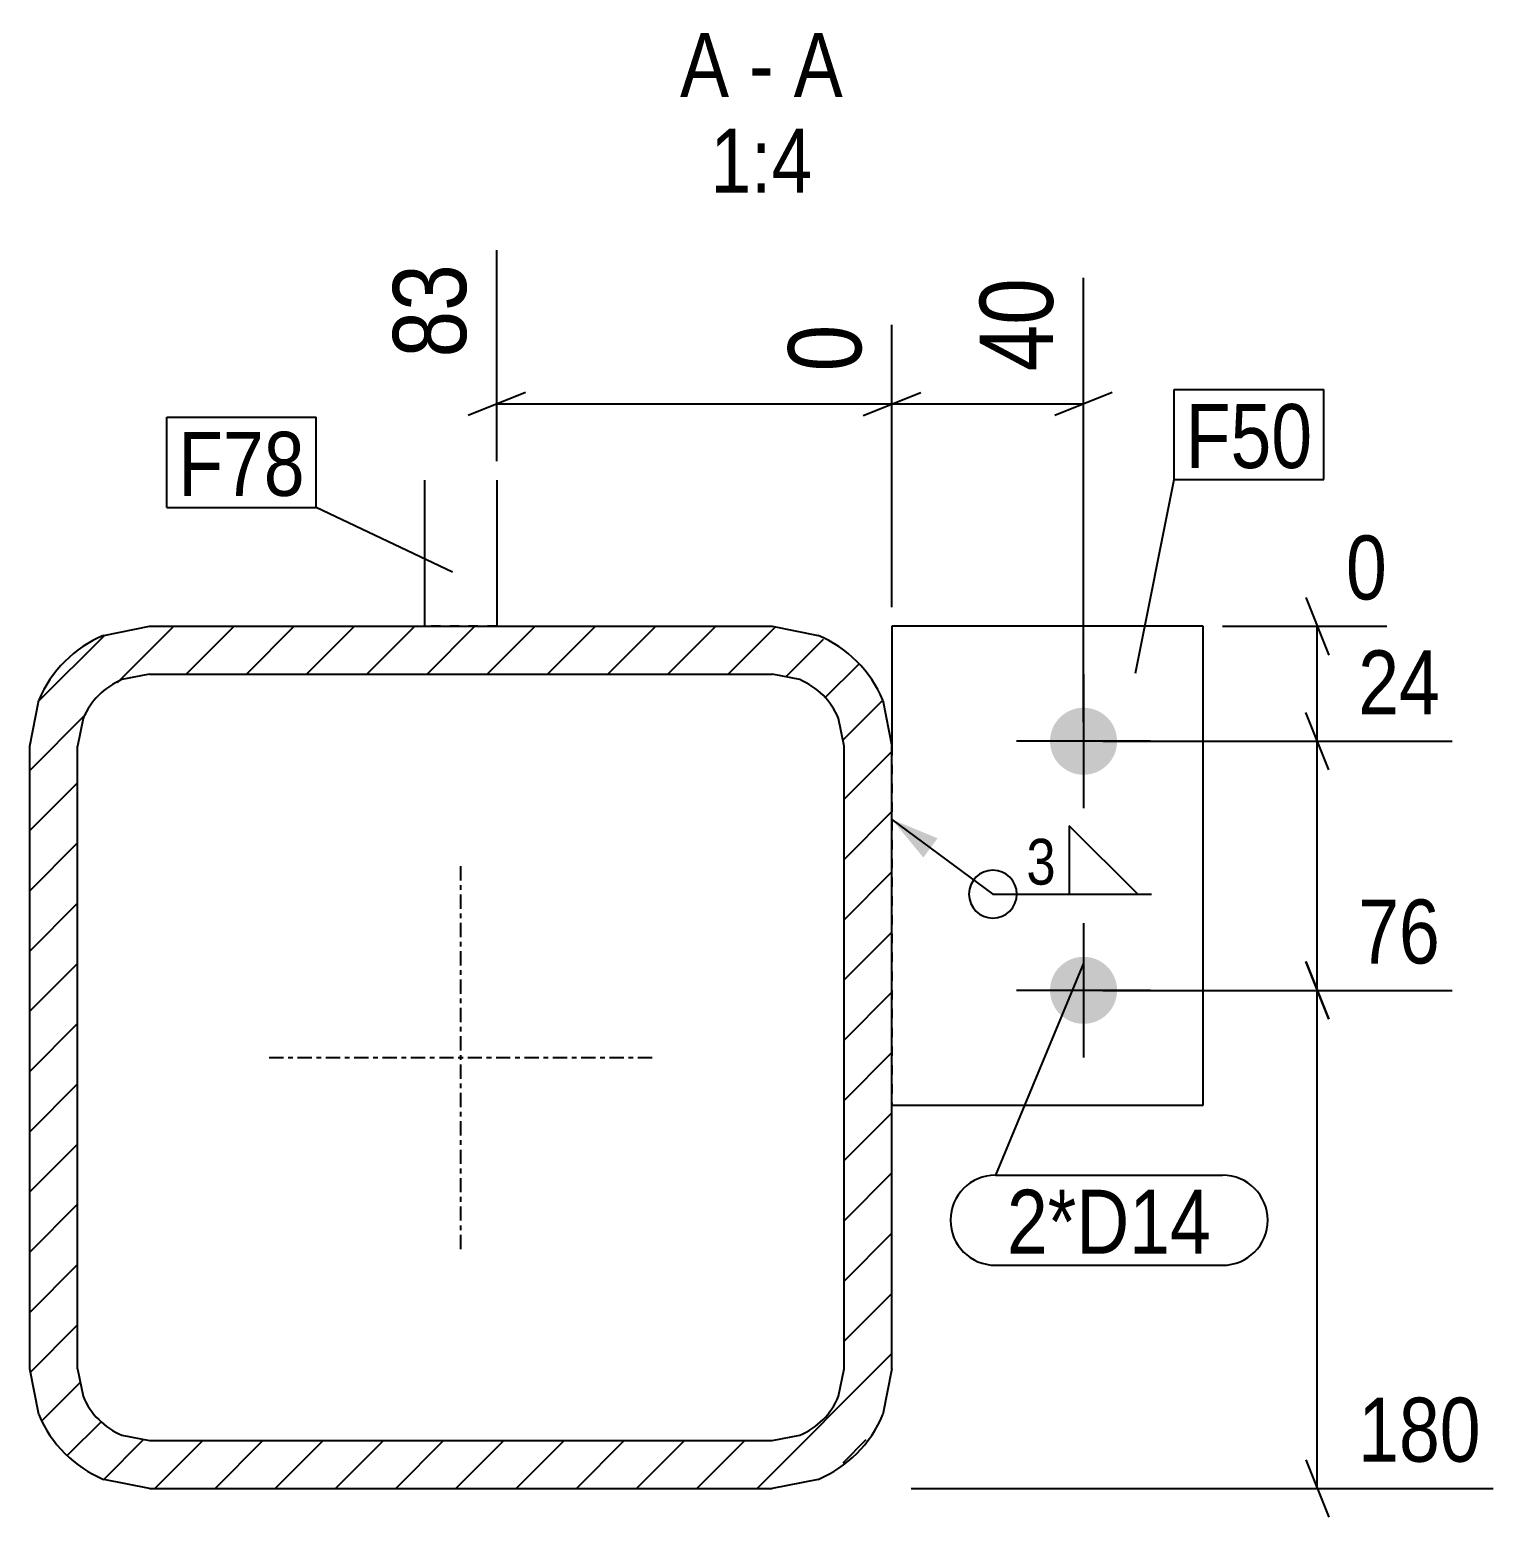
# Model space of a CAD drawing. Header units: millimetres. Extents: x 14 to 46123, y 9 to 937.
# Drawn here: x 32812 to 33117.8, y 9.6 to 320.1 of the extents above; entities that cross this region are included whole.
import ezdxf

# ---------------------------------------------------------------- set-up
doc = ezdxf.new("R2010")
doc.units = ezdxf.units.MM
doc.linetypes.add('DXK_LINE_DOT2', pattern=[3.9198, 1.9599, -1.9599])
doc.linetypes.add('DXK_LINE_DOT3', pattern=[5.9187, 2.979, -0.9799, 0.9799, -0.9799])
for name, color, linetype in [('MÅLSÆTNING', 7, 'Continuous'), ('STÅL', 7, 'Continuous'), ('TEKST', 7, 'Continuous')]:
    doc.layers.add(name, color=color, linetype=linetype)
doc.styles.add('Arial Narrow', font='ARIALN.TTF', dxfattribs={"height": 0.2})

msp = doc.modelspace()

# ---------------------------------------------------------------- hatches: boundary and pattern name
at = {"layer": 'STÅL', "linetype": 'Continuous'}
h = msp.add_hatch(dxfattribs=at)
h.set_pattern_fill('', scale=2.8, style=0, pattern_type=0)
h.set_pattern_definition([(45, (32990.131, 180.167), (-6.28618, 6.28618), [])])
h.paths.add_polyline_path([(32992.03, 170.6), (32990.13, 180.17), (32984.71, 188.28), (32976.6, 193.7), (32967.03, 195.6), (32837.03, 195.6), (32827.47, 193.7), (32819.36, 188.28), (32813.94, 180.17), (32812.03, 170.6), (32812.03, 40.6), (32813.94, 31.03), (32819.36, 22.92), (32827.47, 17.5), (32837.03, 15.6), (32967.03, 15.6), (32976.6, 17.5), (32984.71, 22.92), (32990.13, 31.03), (32992.03, 40.6)])
h.paths.add_polyline_path([(32980.89, 34.86), (32977.64, 29.99), (32972.77, 26.74), (32967.03, 25.6), (32837.03, 25.6), (32831.29, 26.74), (32826.43, 29.99), (32823.18, 34.86), (32822.03, 40.6), (32822.03, 170.6), (32823.18, 176.34), (32826.43, 181.21), (32831.29, 184.46), (32837.03, 185.6), (32967.03, 185.6), (32972.77, 184.46), (32977.64, 181.21), (32980.89, 176.34), (32982.03, 170.6), (32982.03, 40.6)])
for points in [[(33032.03, 164.6, -1), (33032.03, 178.6, -1)], [(33032.03, 112.6, -1), (33032.03, 126.6, -1)]]:
    msp.add_hatch(color=96, dxfattribs=at).paths.add_polyline_path(points)
at = {"layer": 'TEKST', "linetype": 'Continuous'}
msp.add_hatch(color=3, dxfattribs=at).paths.add_polyline_path([(32998.58, 147.32), (32992.03, 155.28), (33001.56, 151.34)])

# ---------------------------------------------------------------- linework, layer by layer
at = {"layer": 'MÅLSÆTNING', "color": 7, "linetype": 'Continuous'}
for p, q in [((32909.53, 230.07), (32909.53, 274.13)), ((33032.03, 175.6), (33032.03, 268.31)), ((32992.03, 199.6), (32992.03, 258.56)), ((32992.03, 199.6), (32992.03, 258.56)), ((32915.53, 244.41), (32903.53, 239.61)), ((32986.03, 239.61), (32998.03, 244.41)), ((32986.03, 239.61), (32998.03, 244.41)), ((33038.03, 244.41), (33026.03, 239.61)), ((32909.53, 242.01), (32992.03, 242.01)), ((32992.03, 242.01), (33032.03, 242.01)), ((33078.42, 201.6), (33083.22, 189.6)), ((33061.03, 195.6), (33095.35, 195.6)), ((33080.82, 171.6), (33080.82, 195.6)), ((33083.22, 165.6), (33078.42, 177.6)), ((33083.22, 165.6), (33078.42, 177.6)), ((33036.03, 171.6), (33108.99, 171.6)), ((33036.03, 171.6), (33108.99, 171.6)), ((33080.82, 119.6), (33080.82, 171.6)), ((33078.42, 125.6), (33083.22, 113.6)), ((33083.22, 113.6), (33078.42, 125.6)), ((33036.03, 119.6), (33108.99, 119.6)), ((33036.03, 119.6), (33108.99, 119.6)), ((33080.82, 15.6), (33080.82, 119.6)), ((33078.42, 21.6), (33083.22, 9.6)), ((32996.03, 15.6), (33117.52, 15.6))]:
    msp.add_line(p, q, dxfattribs=at)
at = {"layer": 'STÅL', "color": 2, "linetype": 'Continuous'}
for p, q in [((32894.53, 195.6), (32894.53, 226.07)), ((32909.53, 226.07), (32909.53, 195.6)), ((32827.47, 193.7), (32837.03, 195.6)), ((32837.03, 195.6), (32967.03, 195.6)), ((32967.03, 195.6), (32976.6, 193.7)), ((33057.03, 195.6), (32992.03, 195.6)), ((32992.03, 195.6), (32992.03, 170.6)), ((33057.03, 95.6), (33057.03, 195.6)), ((32837.03, 185.6), (32831.29, 184.46)), ((32837.03, 185.6), (32967.03, 185.6)), ((32972.77, 184.46), (32967.03, 185.6)), ((32812.03, 170.6), (32813.94, 180.17)), ((32990.13, 180.17), (32992.03, 170.6)), ((32823.18, 176.34), (32822.03, 170.6)), ((32982.03, 170.6), (32980.89, 176.34)), ((32812.03, 40.6), (32812.03, 170.6)), ((32822.03, 40.6), (32822.03, 170.6)), ((32982.03, 40.6), (32982.03, 170.6)), ((32992.03, 40.6), (32992.03, 170.6)), ((32992.03, 95.6), (33057.03, 95.6)), ((32813.94, 31.03), (32812.03, 40.6)), ((32822.03, 40.6), (32823.18, 34.86)), ((32980.89, 34.86), (32982.03, 40.6)), ((32992.03, 40.6), (32990.13, 31.03)), ((32831.29, 26.74), (32837.03, 25.6)), ((32837.03, 25.6), (32967.03, 25.6)), ((32967.03, 25.6), (32972.77, 26.74)), ((32837.03, 15.6), (32827.47, 17.5)), ((32837.03, 15.6), (32967.03, 15.6)), ((32976.6, 17.5), (32967.03, 15.6))]:
    msp.add_line(p, q, dxfattribs=at)
at = {"layer": 'STÅL', "color": 7, "linetype": 'DXK_LINE_DOT2'}
for p, q in [((32909.53, 195.6), (32894.53, 195.6)), ((32992.03, 170.6), (32992.03, 95.6))]:
    msp.add_line(p, q, dxfattribs=at)
at = {"layer": 'STÅL', "color": 96, "linetype": 'Continuous'}
for p, q in [((33032.03, 185.6), (33032.03, 157.6)), ((33046.03, 171.6), (33018.03, 171.6)), ((33032.03, 133.6), (33032.03, 105.6)), ((33046.03, 119.6), (33018.03, 119.6))]:
    msp.add_line(p, q, dxfattribs=at)
at = {"layer": 'STÅL', "color": 7, "linetype": 'DXK_LINE_DOT3'}
for p, q in [((32902.03, 65.6), (32902.03, 145.6)), ((32862.03, 105.6), (32942.03, 105.6))]:
    msp.add_line(p, q, dxfattribs=at)
at = {"layer": 'STÅL', "color": 2, "linetype": 'Continuous'}
for centre, radius, start, end in [((32837.03, 170.6), 25, 112.5, 157.5), ((32967.03, 170.6), 25, 22.5, 67.5), ((32837.03, 170.6), 15, 112.5, 157.5), ((32967.03, 170.6), 15, 22.5, 67.5), ((32837.03, 40.6), 15, 202.5, 247.5), ((32967.03, 40.6), 15, 292.5, 337.5), ((32837.03, 40.6), 25, 202.5, 247.5), ((32967.03, 40.6), 25, 292.5, 337.5)]:
    msp.add_arc(centre, radius, start, end, dxfattribs=at)
at = {"layer": 'TEKST', "color": 7, "linetype": 'Continuous'}
for p, q in [((33050.96, 245.03), (33082.19, 245.03)), ((33050.96, 226.23), (33050.96, 245.03)), ((33082.19, 226.23), (33082.19, 245.03)), ((32840.63, 239.23), (32871.86, 239.23)), ((32840.63, 220.43), (32840.63, 239.23)), ((32871.86, 220.43), (32871.86, 239.23)), ((33042.86, 185.84), (33050.96, 226.23)), ((33050.96, 226.23), (33082.19, 226.23)), ((32840.63, 220.43), (32871.86, 220.43)), ((32900.27, 206.89), (32871.86, 220.43)), ((33032.03, 125.27), (33013.64, 81.01)), ((33013.64, 81.01), (33061.07, 81.01)), ((33013.64, 62.21), (33061.07, 62.21))]:
    msp.add_line(p, q, dxfattribs=at)
at = {"layer": 'TEKST', "color": 3, "linetype": 'Continuous'}
for p, q in [((32992.03, 155.28), (33013.11, 139.68)), ((33043.35, 139.68), (33029.06, 153.97)), ((33029.06, 153.97), (33029.06, 139.68)), ((33029.06, 139.68), (33043.35, 139.68))]:
    msp.add_line(p, q, dxfattribs=at)
msp.add_arc((33013.11, 139.68), 5, 90, 270, dxfattribs=at)
at = {"layer": 'TEKST', "color": 7, "linetype": 'Continuous'}
for centre, start, end in [((33013.64, 71.61), 90, 270), ((33061.07, 71.61), 270, 90)]:
    msp.add_arc(centre, 9.4, start, end, dxfattribs=at)

# ---------------------------------------------------------------- wipeouts: each hides what was drawn before it
at = {"color": 0, "linetype": 'Continuous'}
for points, layer in [([(32906.33, 274.42), (32883.93, 274.42), (32883.93, 248.52), (32906.33, 248.52)], 'MÅLSÆTNING'), ([(33109.24, 174.4), (33109.24, 194), (33086.57, 194), (33086.57, 174.4)], 'MÅLSÆTNING'), ([(33109.24, 122.4), (33109.24, 142), (33086.57, 142), (33086.57, 122.4)], 'MÅLSÆTNING'), ([(33117.77, 18.4), (33117.77, 38), (33086.57, 38), (33086.57, 18.4)], 'MÅLSÆTNING'), ([(32958.03, 306.13), (32958.03, 320.13), (32947.8, 320.13), (32947.8, 306.13)], 'TEKST'), ([(32967.33, 306.13), (32967.33, 320.13), (32962.23, 320.13), (32962.23, 306.13)], 'TEKST'), ([(32981.75, 306.13), (32981.75, 320.13), (32971.53, 320.13), (32971.53, 306.13)], 'TEKST'), ([(32975.44, 286.13), (32975.44, 300.13), (32954.11, 300.13), (32954.11, 286.13)], 'TEKST')]:
    msp.add_wipeout(points, dxfattribs=at).dxf.layer = layer
at = {"color": 0}
for points in [[(33079.79, 228.63), (33079.79, 242.63), (33053.36, 242.63), (33053.36, 228.63)], [(32869.46, 222.83), (32869.46, 236.83), (32843.03, 236.83), (32843.03, 222.83)], [(33027, 140.88), (33027, 152.48), (33019.31, 152.48), (33019.31, 140.88)], [(33058.67, 64.61), (33058.67, 78.61), (33016.04, 78.61), (33016.04, 64.61)]]:
    msp.add_wipeout(points, dxfattribs=at).dxf.layer = 'TEKST'

# ---------------------------------------------------------------- next in the draw order: linework, layer by layer
at = {"layer": 'TEKST', "color": 3, "linetype": 'Continuous'}
msp.add_line((33013.11, 139.68), (33046.2, 139.68), dxfattribs=at)
msp.add_arc((33013.11, 139.68), 5, 270, 90, dxfattribs=at)

# ---------------------------------------------------------------- next in the draw order: texts
at = {"layer": 'MÅLSÆTNING', "color": 3, "linetype": 'Continuous', "style": 'Arial Narrow'}
msp.add_text('83', height=15.271, rotation=90.0002, dxfattribs=at).set_placement((32903.13, 251.72))
for s, p in [('24', (33089.37, 177.2)), ('76', (33089.37, 125.2)), ('180', (33089.37, 21.2))]:
    msp.add_text(s, height=13.362, dxfattribs=at).set_placement(p)
at = {"layer": 'TEKST', "color": 3, "linetype": 'Continuous', "style": 'Arial Narrow'}
for s, height, p in [('A', 13.36, (32947.8, 306.13)), ('A', 13.36, (32971.53, 306.13)), ('-', 13.36, (32962.23, 306.13)), ('1:4', 13.362, (32954.11, 286.13))]:
    msp.add_text(s, height=height, dxfattribs=at).set_placement(p)
at = {"layer": 'TEKST', "color": 3, "style": 'Arial Narrow'}
msp.add_text('3', height=9.54, dxfattribs=at).set_placement((33020.11, 141.68))

# ---------------------------------------------------------------- next in the draw order: wipeouts: each hides what was drawn before it
at = {"color": 0, "linetype": 'Continuous'}
for points in [[(33028.83, 271.51), (33006.43, 271.51), (33006.43, 245.61), (33028.83, 245.61)], [(32988.83, 261.76), (32966.43, 261.76), (32966.43, 245.61), (32988.83, 245.61)], [(33098.15, 198.4), (33098.15, 218), (33084.02, 218), (33084.02, 198.4)]]:
    msp.add_wipeout(points, dxfattribs=at).dxf.layer = 'MÅLSÆTNING'
at = {"color": 0}
for points in [[(33079.79, 228.63), (33079.79, 242.63), (33053.36, 242.63), (33053.36, 228.63)], [(32869.46, 222.83), (32869.46, 236.83), (32843.03, 236.83), (32843.03, 222.83)], [(33058.67, 64.61), (33058.67, 78.61), (33016.04, 78.61), (33016.04, 64.61)]]:
    msp.add_wipeout(points, dxfattribs=at).dxf.layer = 'TEKST'

# ---------------------------------------------------------------- next in the draw order: texts
at = {"layer": 'MÅLSÆTNING', "color": 3, "linetype": 'Continuous', "style": 'Arial Narrow'}
for s, height, p in [('40', 15.271, (33025.63, 248.81)), ('0', 15.27, (32985.63, 248.81))]:
    msp.add_text(s, height=height, rotation=90.0002, dxfattribs=at).set_placement(p)
msp.add_text('0', height=13.36, dxfattribs=at).set_placement((33086.82, 201.2))
at = {"layer": 'TEKST', "color": 3, "style": 'Arial Narrow'}
for s, p in [('F50', (33053.36, 228.63)), ('F78', (32843.03, 222.83)), ('2*D14', (33016.04, 64.61))]:
    msp.add_text(s, height=13.362, dxfattribs=at).set_placement(p)

doc.saveas('drawing.dxf')
